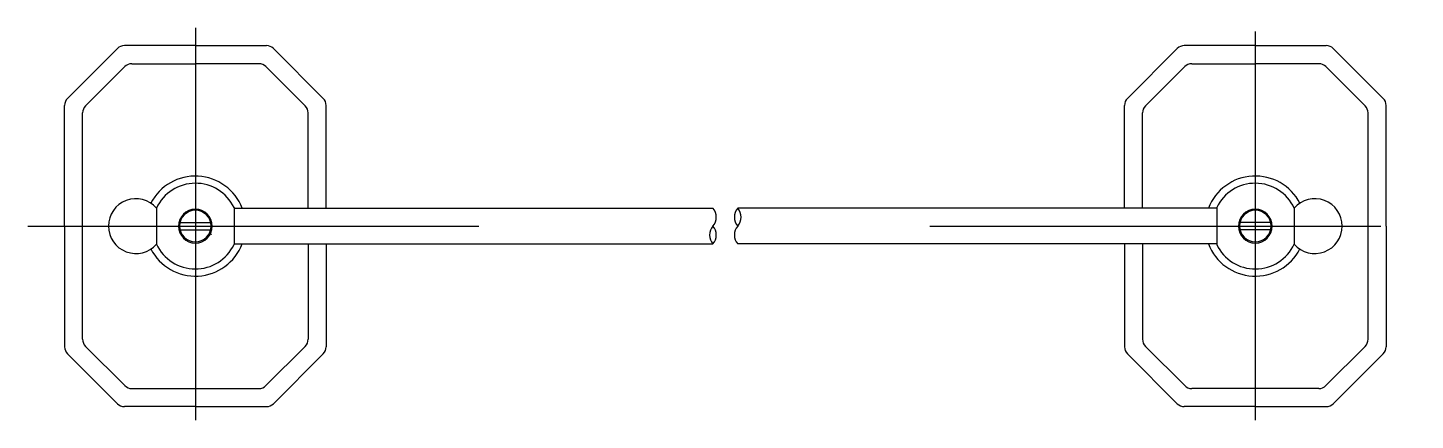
# Model space of a CAD drawing. Extents: x -0.546 to -0.238, y 276.006 to 276.093.
import ezdxf

# ---------------------------------------------------------------- set-up
doc = ezdxf.new("R2010")
doc.units = 0
doc.header["$LTSCALE"] = 0.2
doc.header["$MEASUREMENT"] = 0
doc.linetypes.add('AXES', pattern=[0.54, 0.3, -0.08, 0.08, -0.08])
doc.linetypes.add('CONTINU', pattern=[0])
doc.layers.get('0').update_dxf_attribs({"linetype": 'CONTINUOUS'})
doc.layers.add('DECA_EIXOS', color=5, linetype='AXES')

msp = doc.modelspace()

# ---------------------------------------------------------------- linework, layer by layer
at = {"linetype": 'CONTINU'}
for points in [[(-0.52607, 276.08829), (-0.53712, 276.07724)], [(-0.50877, 276.08894), (-0.52451, 276.08894)], [(-0.50877, 276.08894), (-0.49302, 276.08894)], [(-0.49147, 276.08829), (-0.48041, 276.07724)], [(-0.29107, 276.08829), (-0.30212, 276.07724)], [(-0.27377, 276.08894), (-0.28951, 276.08894)], [(-0.27377, 276.08894), (-0.25802, 276.08894)], [(-0.25647, 276.08829), (-0.24541, 276.07724)], [(-0.52286, 276.08494), (-0.50877, 276.08494)], [(-0.49468, 276.08494), (-0.50877, 276.08494)], [(-0.28786, 276.08494), (-0.27377, 276.08494)], [(-0.25968, 276.08494), (-0.27377, 276.08494)], [(-0.52441, 276.08429), (-0.53312, 276.07558)], [(-0.49312, 276.08429), (-0.48441, 276.07558)], [(-0.28941, 276.08429), (-0.29812, 276.07558)], [(-0.25812, 276.08429), (-0.24941, 276.07558)], [(-0.53777, 276.04894), (-0.53777, 276.07568)], [(-0.47977, 276.05289), (-0.47977, 276.07568)], [(-0.30277, 276.05289), (-0.30277, 276.07568)], [(-0.24477, 276.04894), (-0.24477, 276.07568)], [(-0.53377, 276.04894), (-0.53377, 276.07403)], [(-0.48377, 276.05289), (-0.48377, 276.07403)], [(-0.29877, 276.05289), (-0.29877, 276.07403)], [(-0.24877, 276.04894), (-0.24877, 276.07403)], [(-0.51738, 276.05294), (-0.51738, 276.04494)], [(-0.5002, 276.05304), (-0.5002, 276.04484)], [(-0.5002, 276.05289), (-0.39402, 276.05289)], [(-0.28233, 276.05289), (-0.38851, 276.05289)], [(-0.28233, 276.05304), (-0.28233, 276.04484)], [(-0.26515, 276.05294), (-0.26515, 276.04494)], [(-0.53777, 276.04894), (-0.53777, 276.02219)], [(-0.53377, 276.02385), (-0.53377, 276.04894)], [(-0.51217, 276.04974), (-0.50536, 276.04974)], [(-0.51217, 276.04814), (-0.50536, 276.04814)], [(-0.27036, 276.04974), (-0.27717, 276.04974)], [(-0.27036, 276.04814), (-0.27717, 276.04814)], [(-0.24877, 276.02385), (-0.24877, 276.04894)], [(-0.24477, 276.04894), (-0.24477, 276.0222)], [(-0.5002, 276.04499), (-0.39402, 276.04499)], [(-0.48377, 276.04499), (-0.48377, 276.02385)], [(-0.47977, 276.04499), (-0.47977, 276.0222)], [(-0.28233, 276.04499), (-0.38851, 276.04499)], [(-0.30277, 276.04499), (-0.30277, 276.02219)], [(-0.29877, 276.04499), (-0.29877, 276.02385)], [(-0.52607, 276.00958), (-0.53712, 276.02064)], [(-0.53312, 276.02229), (-0.52441, 276.01358)], [(-0.49312, 276.01358), (-0.48441, 276.02229)], [(-0.49147, 276.00958), (-0.48041, 276.02064)], [(-0.29107, 276.00958), (-0.30212, 276.02064)], [(-0.28941, 276.01358), (-0.29812, 276.02229)], [(-0.24941, 276.02229), (-0.25812, 276.01358)], [(-0.25647, 276.00958), (-0.24541, 276.02064)], [(-0.52286, 276.01294), (-0.50877, 276.01294)], [(-0.50877, 276.01294), (-0.49468, 276.01294)], [(-0.27377, 276.01294), (-0.28786, 276.01294)], [(-0.25968, 276.01294), (-0.27377, 276.01294)], [(-0.50877, 276.00894), (-0.52451, 276.00894)], [(-0.50877, 276.00894), (-0.49302, 276.00894)], [(-0.27377, 276.00894), (-0.28951, 276.00894)], [(-0.27377, 276.00894), (-0.25802, 276.00894)]]:
    msp.add_lwpolyline(points, dxfattribs=at)
for points in [[(-0.52451, 276.08894, 0.198912), (-0.52607, 276.08829)], [(-0.49147, 276.08829, 0.19891), (-0.49302, 276.08894)], [(-0.28951, 276.08894, 0.198912), (-0.29107, 276.08829)], [(-0.25647, 276.08829, 0.198919), (-0.25802, 276.08894)], [(-0.52286, 276.08494, 0.198913), (-0.52441, 276.08429)], [(-0.49312, 276.08429, 0.198912), (-0.49468, 276.08494)], [(-0.28786, 276.08494, 0.198909), (-0.28941, 276.08429)], [(-0.25812, 276.08429, 0.198904), (-0.25968, 276.08494)], [(-0.53712, 276.07724, 0.198912), (-0.53777, 276.07568)], [(-0.53312, 276.07558, 0.198913), (-0.53377, 276.07403)], [(-0.48377, 276.07403, 0.198912), (-0.48441, 276.07558)], [(-0.47977, 276.07568, 0.198912), (-0.48041, 276.07724)], [(-0.30212, 276.07724, 0.198913), (-0.30277, 276.07568)], [(-0.29812, 276.07558, 0.19891), (-0.29877, 276.07403)], [(-0.24877, 276.07403, 0.198912), (-0.24941, 276.07558)], [(-0.24477, 276.07568, 0.198912), (-0.24541, 276.07724)], [(-0.4984, 276.05289, 0.649245), (-0.51864, 276.05401)], [(-0.26389, 276.05401, 0.649246), (-0.28414, 276.05289)], [(-0.5002, 276.05304, 0.634044), (-0.51738, 276.05294)], [(-0.26515, 276.05294, 0.634044), (-0.28233, 276.05304)], [(-0.51738, 276.05294, 2.662369), (-0.51738, 276.04494)], [(-0.26515, 276.04494, 2.662369), (-0.26515, 276.05294)], [(-0.50877, 276.05268, 1), (-0.50877, 276.04519)], [(-0.50877, 276.05244, 1), (-0.50877, 276.04544)], [(-0.50877, 276.04519, 1), (-0.50877, 276.05268)], [(-0.50877, 276.04544, 1), (-0.50877, 276.05244)], [(-0.39402, 276.04894, 0.375606), (-0.39402, 276.05289)], [(-0.38851, 276.05289, 0.375605), (-0.38851, 276.04894)], [(-0.38851, 276.04894, 0.375605), (-0.38851, 276.05289)], [(-0.27377, 276.05268, 1), (-0.27377, 276.04519)], [(-0.27377, 276.05244, 1), (-0.27377, 276.04544)], [(-0.27377, 276.04519, 1), (-0.27377, 276.05268)], [(-0.27377, 276.04544, 1), (-0.27377, 276.05244)], [(-0.50511, 276.04812, 0.412683), (-0.50528, 276.047)], [(-0.39402, 276.04894, 0.375605), (-0.39402, 276.04499)], [(-0.39402, 276.04499, 0.375605), (-0.39402, 276.04894)], [(-0.38851, 276.04894, 0.375677), (-0.38851, 276.04499)], [(-0.51864, 276.04387, 0.649246), (-0.4984, 276.04499)], [(-0.51738, 276.04494, 0.634044), (-0.5002, 276.04484)], [(-0.28414, 276.04499, 0.649246), (-0.26389, 276.04387)], [(-0.28233, 276.04484, 0.634044), (-0.26515, 276.04494)], [(-0.53377, 276.02385, 0.198913), (-0.53312, 276.02229)], [(-0.48441, 276.02229, 0.199701), (-0.48377, 276.02385)], [(-0.29877, 276.02385, 0.198912), (-0.29812, 276.02229)], [(-0.24941, 276.02229, 0.199701), (-0.24877, 276.02385)], [(-0.53777, 276.02219, 0.198912), (-0.53712, 276.02064)], [(-0.48041, 276.02064, 0.199616), (-0.47977, 276.0222)], [(-0.30277, 276.02219, 0.198912), (-0.30212, 276.02064)], [(-0.24541, 276.02064, 0.199701), (-0.24477, 276.0222)], [(-0.52441, 276.01358, 0.198902), (-0.52286, 276.01294)], [(-0.49468, 276.01294, 0.199255), (-0.49312, 276.01358)], [(-0.28941, 276.01358, 0.198917), (-0.28786, 276.01294)], [(-0.25968, 276.01294, 0.199255), (-0.25812, 276.01358)], [(-0.52607, 276.00958, 0.198913), (-0.52451, 276.00894)], [(-0.49302, 276.00894, 0.198912), (-0.49147, 276.00958)], [(-0.29107, 276.00958, 0.198912), (-0.28951, 276.00894)], [(-0.25802, 276.00894, 0.198912), (-0.25647, 276.00958)]]:
    msp.add_lwpolyline(points, format="xyb", dxfattribs=at)
at = {"layer": 'DECA_EIXOS'}
for points in [[(-0.50877, 276.0929), (-0.50877, 276.00591)], [(-0.27377, 276.09207), (-0.27377, 276.00591)], [(-0.54593, 276.04894), (-0.2383, 276.04894)]]:
    msp.add_lwpolyline(points, dxfattribs=at)

doc.saveas('drawing.dxf')
